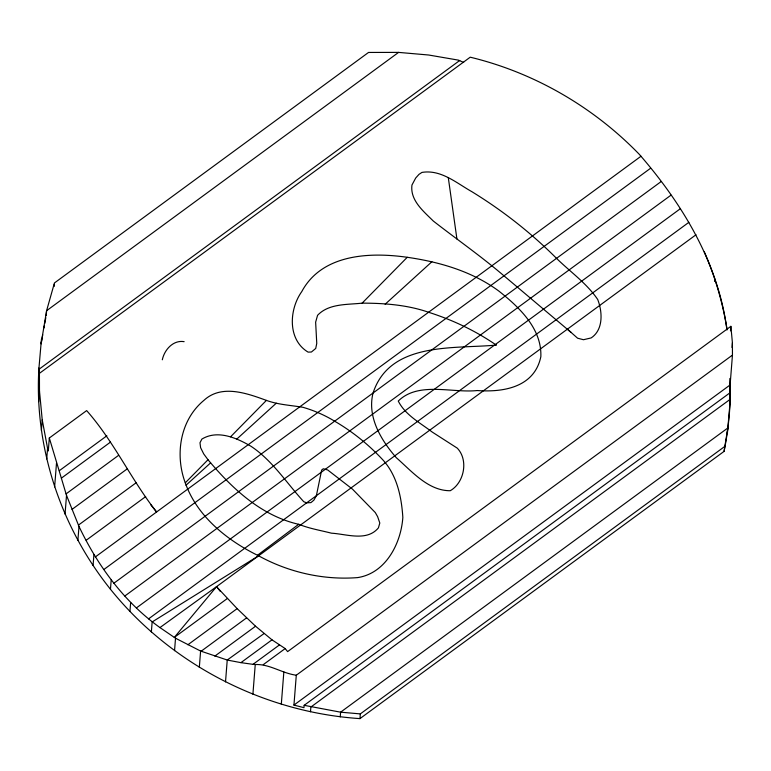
<?xml version="1.0" encoding="UTF-8"?>
<svg xmlns="http://www.w3.org/2000/svg" width="771" height="771" viewBox="0 0 771 771"><rect width="100%" height="100%" fill="white"/><g stroke="black" fill="none" stroke-linecap="round" stroke-linejoin="round"><path stroke-width="1.16" d="M95.411 556.884L156.59 511.983C131.099 479.61 113.983 441.504 86.651 410.596L49.315 438.005L66.518 495.377L78.989 526.429C97.666 565.731 124.304 602.093 159.954 627.575L216.526 586.673L237.14 608.627L255.558 626.225L271.999 639.843L285.174 648.575L287.622 651.62L730.86 326.326L732.411 342.729L732.45 355.103L296.295 675.213L293.944 705.07L303.967 707.672L304.16 705.32L730.32 392.555C730.127 412.283 727.92 432.039 724.065 451.392L359.961 718.611C263.711 712.25 170.96 664.506 110.465 589.246C60.89 527.364 34.078 447.334 38.916 367.989L38.81 391.543L39.427 373.357L470.223 57.189C534.361 72.638 593.583 107.082 639.419 154.46C682.721 204.315 718.273 263.104 726.918 329.786M463.67 62.461L458.408 60.128L428.657 55.011L398.588 52.389L368.528 52.447L54.442 282.957L46.597 310.713L41.085 343.895L42.723 334.787M38.646 401.633L39.485 391.013L39.427 373.357M46.221 315.426L46.597 310.713L398.588 52.389M41.383 430.459L42.222 419.81L39.485 391.013M54.163 286.494L54.346 284.142M46.723 458.957L47.561 448.298L42.222 419.81M49.315 438.005L48.303 450.929L47.561 448.298M54.625 486.925L56.485 463.332M65.043 514.141L66.518 495.377M77.89 540.394L78.989 526.429M93.069 565.5L93.927 554.6M110.465 589.246L111.188 580.004M129.942 611.47L130.646 602.488M151.357 631.998L152.147 621.956L258.584 555.795C288.45 572.294 323.618 580.303 357.677 577.595C385.808 573.238 401.036 543.468 402.838 517.408C401.546 497.324 397.2 476.035 383.476 460.557C369.251 445.108 352.8 431.76 334.643 421.197C324.87 415.183 314.057 410.509 303.013 407.319C290.802 405.247 278.206 404.736 266.409 400.39C246.922 393.297 221.489 383.987 203.852 400.428C180 420.156 174.757 454.745 185.271 482.839C197.029 516.156 226.693 540.008 257.485 555.255L258.584 555.795M174.545 650.666L175.518 638.224L159.954 627.575M199.323 667.339L200.605 651.042L175.518 638.224M225.518 681.892L227.233 660.034L200.605 651.042M252.907 694.208L255.249 664.525C269.667 663.927 282.138 673.362 296.295 675.213M281.309 704.193L283.844 671.946M310.491 711.778L310.858 707.055L730.339 399.195L727.438 432.714M340.233 716.895L340.599 712.182L727.814 428.001L724.065 451.392M359.961 718.611L360.327 713.898L724.441 446.679M714.544 281.396L714.736 279.025M730.503 330.875L730.86 326.326M732.036 347.509L732.411 342.729M730.32 392.555L730.137 394.906L730.098 384.97L732.45 355.103M38.55 372.701L41.451 339.182M43.966 327.954L44.371 325.68M44.785 323.396L45.817 317.71M162.315 359.787C164.396 349.841 173.138 339.799 184.134 341.659M696.001 234.769L216.526 586.673L174.294 637.434L227.368 598.489M185.271 482.839L208.006 459.738L203.727 453.926L200.605 447.672L199.988 442.766L201.857 439.104C217.547 429.505 236.649 437.889 250.999 446.284C272.481 460.538 286.561 483.003 303.774 501.719L306.656 502.846L310.925 502.615L313.884 500.157L316.361 495.724L321.661 470.05L323.261 468.768L327.665 469.944L352.511 489.171L375.304 512.57L377.636 516.666L379.804 523.017L378.436 527.846C366.909 541.811 346.545 534.033 331.453 533.185C320.669 530.39 309.595 528.627 299.235 524.444C261.273 515.895 232.254 488.679 208.006 459.738M230.568 436.81L266.409 400.39M362.129 303.148L407.252 257.292C439.749 261.967 472.363 271.45 499.01 291.197C519.297 307.282 541.936 328.668 540.847 356.674C534.544 387.09 503.771 392.497 477.23 390.54C452.172 393.249 418.316 381.231 398.26 401.055C405.334 415.106 420.099 422.778 432.194 432.039L457.28 448.153C468.739 460.142 464.19 482.781 450.245 490.722C428.204 490.867 411.675 471.139 396.352 457.743C381.096 440.299 366.967 416.909 373.058 393.008C389.712 342.122 452.008 348.877 494.307 345.254L496.399 345.1L495.377 344.473C474.859 330.431 452.22 319.792 428.56 312.255C407.348 304.892 384.392 303.148 362.129 303.148C347.22 304.815 328.793 303.389 317.575 315.3L315.638 322.153L316.756 343.374L315.734 348.444L311.407 352.019L308.092 352.116C287.313 339.693 289.086 309.364 301.76 291.611C322.008 253.938 369.82 251.963 407.252 257.292M186.004 485.238L210.618 462.87M236.832 439.036L276.278 403.194M385.134 304.246L431.905 261.735M257.485 555.255L298.705 524.28M38.926 369.319L459.738 60.475M59.309 470.705L106.861 435.798M61.401 478.136L110.494 442.101M66.065 493.893L118.532 455.382M72.031 509.39L127.109 468.961M78.44 525.118L136.178 482.742M86.188 540.269L145.661 496.611M641 156.253L156.59 511.983L150.615 504.533M103.883 569.499L650.599 168.242M113.867 583.233L661.171 181.542M124.854 595.993L670.982 195.169M136.428 607.914L680.263 208.777M148.572 618.872L688.879 222.318M187.883 644.768L237.14 608.627M201.125 651.244L246.556 617.889M214.83 656.121L255.558 626.225M227.233 660.034L264.058 633.56M227.811 660.159L240.928 662.646L271.999 639.843M240.928 662.646L252.994 664.342L279.324 645.019M263.248 664.66L285.174 648.575M293.944 705.07L730.098 384.97M252.994 664.342L255.249 664.525M360.327 713.898L340.599 712.182L304.16 705.32M567.408 329.15L577.595 338.209L583.474 339.722L591.164 337.92C603.51 329.786 602.527 311.792 597.718 299.514C586.798 283.342 570.318 271.941 556.527 258.352C531.026 232.813 502.596 210.55 471.842 191.671C456.471 183.026 440.954 169.292 421.968 172.405L419 174.342L415.694 178.034L411.955 185.04C409.931 200.373 423.607 211.36 433.283 221.017C455.565 238.374 478.733 254.613 500.36 272.78L571.118 332.446M216.526 586.673L220.255 591.328M448.279 177.523L456.924 239M729.886 378.455L729.973 403.908M704.308 251.78A346.083 331.482 5.2 0 1 727.111 329.757"/></g></svg>
